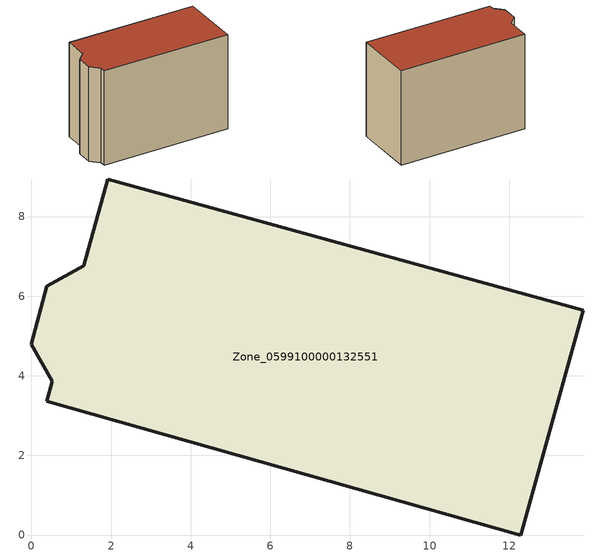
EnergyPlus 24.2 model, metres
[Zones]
Zone_0599100000132551
 floor ground (C_G): 0.52,3.86 0,4.79 0.39,6.24 1.31,6.76 1.92,8.94 13.86,5.65 12.29,0 0.39,3.36 z0
 wall outside (C_F): 1.31,6.76 0.39,6.24 0,4.79 0.52,3.86 0.39,3.36 12.29,0 13.86,5.65 1.92,8.94 1.31,6.76 z0:9.29
 roof outside (C_R): 13.86,5.65 1.92,8.94 1.31,6.76 0.39,6.24 0,4.79 0.52,3.86 0.39,3.36 12.29,0 z9.29
[BUILDING]
Pand.0599100000132551: North Axis=0; Terrain=City; Loads Convergence Tolerance Value=0.04; Temperature Convergence Tolerance Value=0.4; Solar Distribution=FullExterior; Maximum Number of Warmup Days=25; Minimum Number of Warmup Days=1
[Site:Location]
Rotterdam.The.Hague.AP_ZH_NLD Design_Conditions: Latitude=51.96; Longitude=4.45; Time Zone=1; Elevation=-4.5
[SITE:GROUNDTEMPERATURE:BUILDINGSURFACE]
18, 18, 18, 18, 18, 18, 18, 18, 18, 18, 18, 18
[MATERIAL] Thermal Absorptance=0.9; Solar Absorptance=0.7; Visible Absorptance=0.7
Name | Roughness | Thickness | Conductivity | Density | Specific Heat
G.TI.1946 | MediumSmooth | 0.15 | 1 | 540 | 1210
F.TI.1946 | Rough | 0.3 | 0.857143 | 1920 | 840
R.TI.1946 | MediumRough | 0.2 | 0.1 | 1500 | 1000
[CONSTRUCTION]
C_G: G.TI.1946
C_F: F.TI.1946
C_R: R.TI.1946
[ZONE]
Zone_0599100000132551: Type=1; Multiplier=1; Ceiling Height=Autocalculate; Volume=Autocalculate; Floor Area=autocalculate; Part of Total Floor Area=Yes
[ZONEINFILTRATION:DESIGNFLOWRATE]
Infil_Zone_0599100000132551: Zone or ZoneList or Space or SpaceList=Zone_0599100000132551; Schedule=AlwaysOn; Design Flow Rate Calculation Method=Flow/Area; Flow Rate per Floor Area=0.003; Constant Term Coefficient=1; Temperature Term Coefficient=0; Velocity Term Coefficient=0; Velocity Squared Term Coefficient=0
[HVACTEMPLATE:ZONE:IDEALLOADSAIRSYSTEM]
Zone_0599100000132551: Maximum Heating Supply Air Temperature=50; Minimum Cooling Supply Air Temperature=13; Maximum Heating Supply Air Humidity Ratio=0.0156; Minimum Cooling Supply Air Humidity Ratio=0.0077; Heating Limit=NoLimit; Cooling Limit=NoLimit; Dehumidification Control Type=ConstantSensibleHeatRatio; Cooling Sensible Heat Ratio=0.7; Dehumidification Setpoint=60; Humidification Control Type=None; Humidification Setpoint=30; Outdoor Air Method=None; Outdoor Air Flow Rate per Person=0.00944; Outdoor Air Flow Rate per Zone Floor Area=0; Outdoor Air Flow Rate per Zone=0; Demand Controlled Ventilation Type=None; Outdoor Air Economizer Type=NoEconomizer; Heat Recovery Type=None; Sensible Heat Recovery Effectiveness=0.7; Latent Heat Recovery Effectiveness=0.65
[ZONECONTROL:THERMOSTAT]
ThermostatControl_Zone_0599100000132551: Zone or ZoneList=Zone_0599100000132551; Control Type Schedule=DualSetpointControlType; Control 1=Thermostat_Zone_0599100000132551; Temperature Difference Between Cutout And Setpoint=0
[THERMOSTATSETPOINT:DUALSETPOINT]
Thermostat_Zone_0599100000132551: Heating Setpoint Temperature Schedule=HeatingSetpoint_Zone_0599100000132551; Cooling Setpoint Temperature Schedule=CoolingSetpoint_Zone_0599100000132551
[SCHEDULE:COMPACT]
HeatingSetpoint_Zone_0599100000132551: Through: 12/31, For: AllDays, Until: 24:00, 21
CoolingSetpoint_Zone_0599100000132551: Through: 12/31, For: AllDays, Until: 24:00, 24
DualSetpointControlType: Through: 12/31, For: AllDays, Until: 24:00, 4
AlwaysOn: Through: 12/31, For: AllDays, Until: 24:00, 1
